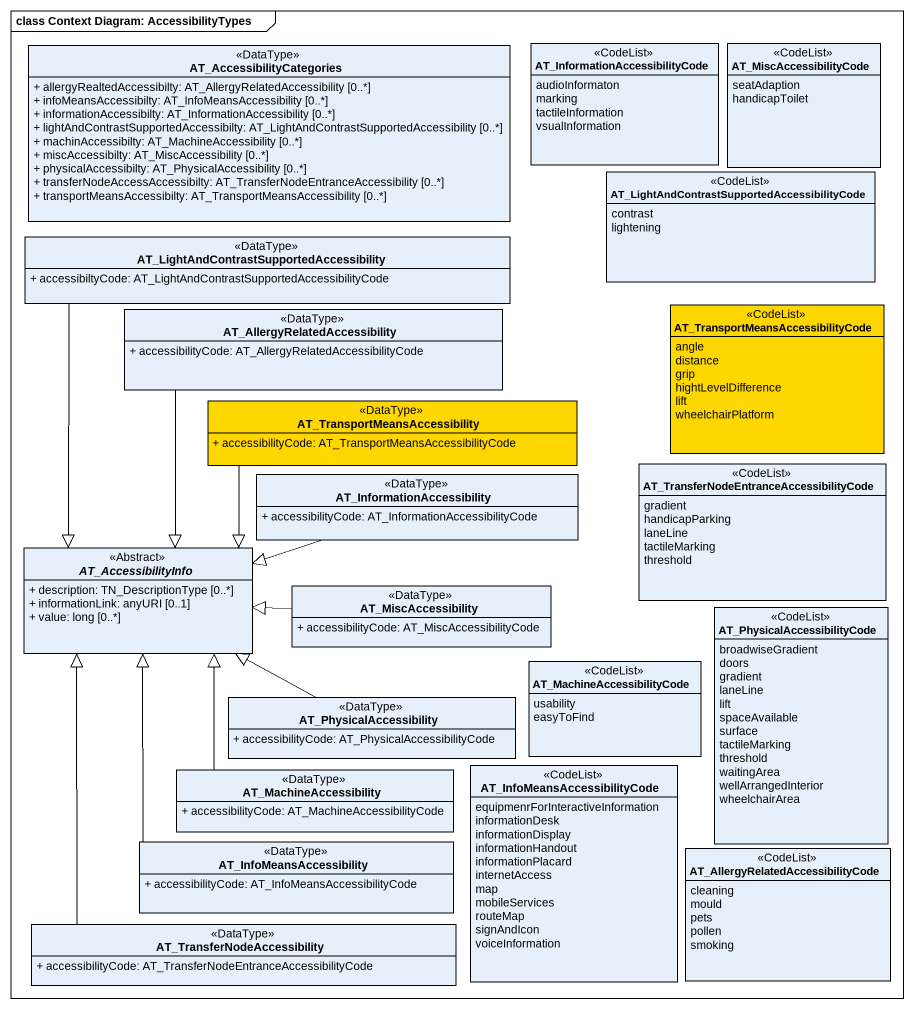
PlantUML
@startuml
mainframe class Context Diagram: AccessibilityTypes
hide circle
hide empty members
skinparam classAttributeIconSize 0
class AT_AccessibilityCategories <<DataType>> {
  + allergyRealtedAccessibilty: AT_AllergyRelatedAccessibility [0..*]
  + infoMeansAccessibilty: AT_InfoMeansAccessibility [0..*]
  + informationAccessibilty: AT_InformationAccessibility [0..*]
  + lightAndContrastSupportedAccessibilty: AT_LightAndContrastSupportedAccessibility [0..*]
  + machinAccessibilty: AT_MachineAccessibility [0..*]
  + miscAccessibilty: AT_MiscAccessibility [0..*]
  + physicalAccessibilty: AT_PhysicalAccessibility [0..*]
  + transferNodeAccessAccessibilty: AT_TransferNodeEntranceAccessibility [0..*]
  + transportMeansAccessibilty: AT_TransportMeansAccessibility [0..*]
}
class "AT_InformationAccessibilityCode" as AT_InformationAccessibilityC <<CodeList>> {
  audioInformaton
  marking
  tactileInformation
  vsualInformation
}
class AT_MiscAccessibilityCode <<CodeList>> {
  seatAdaption
  handicapToilet
}
class "AT_LightAndContrastSupportedAccessibilityCode" as AT_LightAndContrastSupported <<CodeList>> {
  contrast
  lightening
}
class "AT_LightAndContrastSupportedAccessibility" as AT_LightAndContrastSupported_2 <<DataType>> {
  + accessibiltyCode: AT_LightAndContrastSupportedAccessibilityCode
}
class "AT_AllergyRelatedAccessibility" as AT_AllergyRelatedAccessibili <<DataType>> {
  + accessibilityCode: AT_AllergyRelatedAccessibilityCode
}
class "AT_TransportMeansAccessibilityCode" as AT_TransportMeansAccessibili <<CodeList>> #FFD700 {
  angle
  distance
  grip
  hightLevelDifference
  lift
  wheelchairPlatform
}
class "AT_TransportMeansAccessibility" as AT_TransportMeansAccessibili_2 <<DataType>> #FFD700 {
  + accessibilityCode: AT_TransportMeansAccessibilityCode
}
class "AT_TransferNodeEntranceAccessibilityCode" as AT_TransferNodeEntranceAcces <<CodeList>> {
  gradient
  handicapParking
  laneLine
  tactileMarking
  threshold
}
class AT_InformationAccessibility <<DataType>> {
  + accessibilityCode: AT_InformationAccessibilityCode
}
abstract class AT_AccessibilityInfo <<Abstract>> {
  + description: TN_DescriptionType [0..*]
  + informationLink: anyURI [0..1]
  + value: long [0..*]
}
class AT_MiscAccessibility <<DataType>> {
  + accessibilityCode: AT_MiscAccessibilityCode
}
class AT_PhysicalAccessibilityCode <<CodeList>> {
  broadwiseGradient
  doors
  gradient
  laneLine
  lift
  spaceAvailable
  surface
  tactileMarking
  threshold
  waitingArea
  wellArrangedInterior
  wheelchairArea
}
class AT_MachineAccessibilityCode <<CodeList>> {
  usability
  easyToFind
}
class AT_PhysicalAccessibility <<DataType>> {
  + accessibilityCode: AT_PhysicalAccessibilityCode
}
class AT_MachineAccessibility <<DataType>> {
  + accessibilityCode: AT_MachineAccessibilityCode
}
class "AT_InfoMeansAccessibilityCode" as AT_InfoMeansAccessibilityCod <<CodeList>> {
  equipmenrForInteractiveInformation
  informationDesk
  informationDisplay
  informationHandout
  informationPlacard
  internetAccess
  map
  mobileServices
  routeMap
  signAndIcon
  voiceInformation
}
class AT_InfoMeansAccessibility <<DataType>> {
  + accessibilityCode: AT_InfoMeansAccessibilityCode
}
class "AT_AllergyRelatedAccessibilityCode" as AT_AllergyRelatedAccessibili_2 <<CodeList>> {
  cleaning
  mould
  pets
  pollen
  smoking
}
class AT_TransferNodeAccessibility <<DataType>> {
  + accessibilityCode: AT_TransferNodeEntranceAccessibilityCode
}
AT_LightAndContrastSupported_2 --|> AT_AccessibilityInfo
AT_AllergyRelatedAccessibili --|> AT_AccessibilityInfo
AT_TransportMeansAccessibili_2 --|> AT_AccessibilityInfo
AT_InformationAccessibility -left-|> AT_AccessibilityInfo
AT_MiscAccessibility -left-|> AT_AccessibilityInfo
AT_PhysicalAccessibility -left-|> AT_AccessibilityInfo
AT_MachineAccessibility -up-|> AT_AccessibilityInfo
AT_InfoMeansAccessibility -up-|> AT_AccessibilityInfo
AT_TransferNodeAccessibility -up-|> AT_AccessibilityInfo
@enduml
